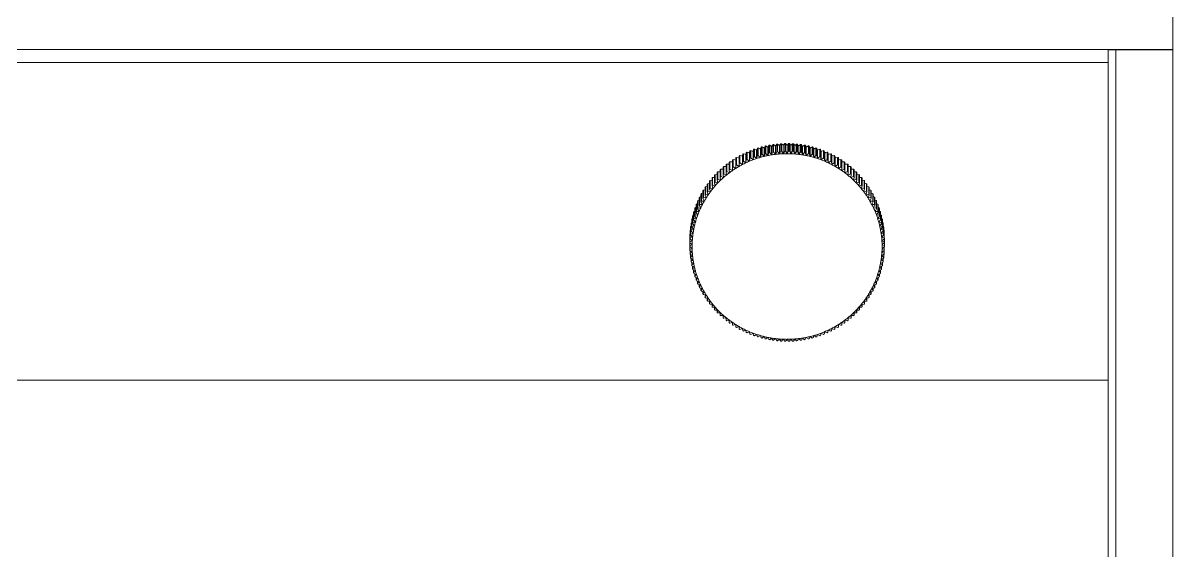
# Model space of a CAD drawing. Header units: millimetres. Extents: x 54215 to 67697, y 23496 to 56611.
# Drawn here: x 57372.22 to 57389.95, y 37571.93 to 37580.07 of the extents above; entities that cross this region are included whole.
import ezdxf

# ---------------------------------------------------------------- set-up
doc = ezdxf.new("R2010")
doc.units = ezdxf.units.MM
doc.layers.add('0 rölöve', color=7, linetype='Continuous', true_color=0xf1380e)
doc.layers.add('no3_tefriş arka ince', color=65, linetype='Continuous', lineweight=13)

# ---------------------------------------------------------------- blocks, each defined once
blk = doc.blocks.new('fimak tirimli')
at = {"layer": 'no3_tefriş arka ince', "linetype": 'Continuous', "lineweight": 0}
for p, q in [((1984.494, 4630.633), (1984.494, 4662.633)), ((1922.494, 4654.234), (1983.494, 4654.234)), ((1983.497, 4654.234), (1983.494, 4654.232)), ((1983.494, 4654.234), (1984.494, 4654.234)), ((1983.494, 4654.049), (1983.494, 4654.234)), ((1983.494, 4654.233), (1983.744, 4654.233)), ((1983.615, 4654.232), (1983.494, 4654.232)), ((1983.615, 4654.232), (1983.615, 4637.432)), ((1984.494, 4654.232), (1983.615, 4654.232)), ((1983.703, 4654.232), (1983.698, 4654.233)), ((1983.744, 4654.232), (1983.744, 4654.234)), ((1983.844, 4654.232), (1983.844, 4654.234)), ((1983.845, 4654.232), (1983.845, 4654.234)), ((1983.494, 4654.049), (1983.494, 4637.616)), ((1922.494, 4654.033), (1983.494, 4654.033)), ((1977.915, 4652.65), (1977.911, 4652.628)), ((1977.915, 4652.535), (1977.915, 4652.65)), ((1977.927, 4652.655), (1977.927, 4652.541)), ((1977.952, 4652.647), (1977.927, 4652.655)), ((1977.963, 4652.64), (1977.952, 4652.647)), ((1977.966, 4652.653), (1977.963, 4652.64)), ((1977.963, 4652.64), (1977.963, 4652.513)), ((1977.971, 4652.674), (1977.966, 4652.653)), ((1977.971, 4652.559), (1977.971, 4652.674)), ((1977.983, 4652.679), (1977.983, 4652.564)), ((1978.008, 4652.669), (1977.983, 4652.679)), ((1978.019, 4652.662), (1978.008, 4652.669)), ((1978.021, 4652.675), (1978.019, 4652.662)), ((1978.019, 4652.662), (1978.019, 4652.535)), ((1978.028, 4652.695), (1978.021, 4652.675)), ((1978.028, 4652.581), (1978.028, 4652.695)), ((1978.041, 4652.7), (1978.041, 4652.585)), ((1978.065, 4652.69), (1978.041, 4652.7)), ((1978.075, 4652.682), (1978.065, 4652.69)), ((1978.078, 4652.694), (1978.075, 4652.682)), ((1978.075, 4652.682), (1978.075, 4652.555)), ((1978.086, 4652.715), (1978.078, 4652.694)), ((1978.086, 4652.6), (1978.086, 4652.715)), ((1978.099, 4652.719), (1978.099, 4652.604)), ((1978.122, 4652.708), (1978.099, 4652.719)), ((1978.132, 4652.7), (1978.122, 4652.708)), ((1978.136, 4652.712), (1978.132, 4652.7)), ((1978.132, 4652.7), (1978.132, 4652.572)), ((1978.145, 4652.732), (1978.136, 4652.712)), ((1978.145, 4652.617), (1978.145, 4652.732)), ((1978.158, 4652.735), (1978.158, 4652.621)), ((1978.18, 4652.723), (1978.158, 4652.735)), ((1978.189, 4652.715), (1978.18, 4652.723)), ((1978.194, 4652.727), (1978.189, 4652.715)), ((1978.189, 4652.715), (1978.189, 4652.587)), ((1978.189, 4652.587), (1978.204, 4652.632)), ((1978.204, 4652.747), (1978.194, 4652.727)), ((1978.204, 4652.632), (1978.204, 4652.747)), ((1978.217, 4652.75), (1978.217, 4652.635)), ((1978.238, 4652.737), (1978.217, 4652.75)), ((1978.217, 4652.635), (1978.248, 4652.6)), ((1978.248, 4652.728), (1978.238, 4652.737)), ((1978.252, 4652.74), (1978.248, 4652.728)), ((1978.248, 4652.728), (1978.248, 4652.6)), ((1978.248, 4652.6), (1978.264, 4652.644)), ((1978.264, 4652.759), (1978.252, 4652.74)), ((1978.264, 4652.644), (1978.264, 4652.759)), ((1978.277, 4652.762), (1978.277, 4652.647)), ((1978.298, 4652.748), (1978.277, 4652.762)), ((1978.277, 4652.647), (1978.306, 4652.611)), ((1978.306, 4652.739), (1978.298, 4652.748)), ((1978.312, 4652.75), (1978.306, 4652.739)), ((1978.306, 4652.739), (1978.306, 4652.611)), ((1978.306, 4652.611), (1978.324, 4652.654)), ((1978.324, 4652.769), (1978.312, 4652.75)), ((1978.324, 4652.654), (1978.324, 4652.769)), ((1978.337, 4652.771), (1978.337, 4652.656)), ((1978.357, 4652.756), (1978.337, 4652.771)), ((1978.337, 4652.656), (1978.365, 4652.619)), ((1978.365, 4652.747), (1978.357, 4652.756)), ((1978.371, 4652.758), (1978.365, 4652.747)), ((1978.365, 4652.747), (1978.365, 4652.619)), ((1978.365, 4652.619), (1978.385, 4652.662)), ((1978.385, 4652.777), (1978.371, 4652.758)), ((1978.385, 4652.662), (1978.385, 4652.777)), ((1978.398, 4652.778), (1978.398, 4652.663)), ((1978.417, 4652.763), (1978.398, 4652.778)), ((1978.398, 4652.663), (1978.425, 4652.625)), ((1978.425, 4652.753), (1978.417, 4652.763)), ((1978.431, 4652.764), (1978.425, 4652.753)), ((1978.425, 4652.753), (1978.425, 4652.625)), ((1978.425, 4652.625), (1978.446, 4652.667)), ((1978.446, 4652.782), (1978.431, 4652.764)), ((1978.446, 4652.667), (1978.446, 4652.782)), ((1978.459, 4652.783), (1978.459, 4652.668)), ((1978.477, 4652.767), (1978.459, 4652.783)), ((1978.459, 4652.668), (1978.485, 4652.629)), ((1978.485, 4652.756), (1978.477, 4652.767)), ((1978.491, 4652.767), (1978.485, 4652.756)), ((1978.485, 4652.756), (1978.485, 4652.629)), ((1978.485, 4652.629), (1978.507, 4652.67)), ((1978.507, 4652.785), (1978.491, 4652.767)), ((1978.507, 4652.67), (1978.507, 4652.785)), ((1978.52, 4652.785), (1978.52, 4652.67)), ((1978.537, 4652.768), (1978.52, 4652.785)), ((1978.52, 4652.67), (1978.544, 4652.63)), ((1978.544, 4652.758), (1978.537, 4652.768)), ((1978.551, 4652.768), (1978.544, 4652.758)), ((1978.544, 4652.758), (1978.544, 4652.63)), ((1978.544, 4652.63), (1978.568, 4652.67)), ((1978.568, 4652.785), (1978.551, 4652.768)), ((1978.568, 4652.67), (1978.568, 4652.785)), ((1978.582, 4652.785), (1978.582, 4652.67)), ((1978.597, 4652.767), (1978.582, 4652.785)), ((1978.582, 4652.67), (1978.604, 4652.629)), ((1978.604, 4652.756), (1978.597, 4652.767)), ((1978.612, 4652.767), (1978.604, 4652.756)), ((1978.604, 4652.756), (1978.604, 4652.629)), ((1978.604, 4652.629), (1978.629, 4652.668)), ((1978.629, 4652.783), (1978.612, 4652.767)), ((1978.629, 4652.668), (1978.629, 4652.783)), ((1978.643, 4652.782), (1978.643, 4652.667)), ((1978.657, 4652.764), (1978.643, 4652.782)), ((1978.643, 4652.667), (1978.664, 4652.625)), ((1978.664, 4652.753), (1978.657, 4652.764)), ((1978.672, 4652.763), (1978.664, 4652.753)), ((1978.664, 4652.753), (1978.664, 4652.625)), ((1978.664, 4652.625), (1978.69, 4652.663)), ((1978.69, 4652.778), (1978.672, 4652.763)), ((1978.69, 4652.663), (1978.69, 4652.778)), ((1978.704, 4652.777), (1978.704, 4652.662)), ((1978.717, 4652.758), (1978.704, 4652.777)), ((1978.704, 4652.662), (1978.723, 4652.619)), ((1978.723, 4652.747), (1978.717, 4652.758)), ((1978.731, 4652.756), (1978.723, 4652.747)), ((1978.723, 4652.747), (1978.723, 4652.619)), ((1978.723, 4652.619), (1978.751, 4652.656)), ((1978.751, 4652.771), (1978.731, 4652.756)), ((1978.751, 4652.656), (1978.751, 4652.771)), ((1978.764, 4652.769), (1978.764, 4652.654)), ((1978.777, 4652.75), (1978.764, 4652.769)), ((1978.764, 4652.654), (1978.782, 4652.611)), ((1978.782, 4652.739), (1978.777, 4652.75)), ((1978.791, 4652.748), (1978.782, 4652.739)), ((1978.782, 4652.739), (1978.782, 4652.611)), ((1978.782, 4652.611), (1978.812, 4652.647)), ((1978.812, 4652.762), (1978.791, 4652.748)), ((1978.812, 4652.647), (1978.812, 4652.762)), ((1978.825, 4652.759), (1978.825, 4652.644)), ((1978.836, 4652.74), (1978.825, 4652.759)), ((1978.825, 4652.644), (1978.841, 4652.6)), ((1978.841, 4652.728), (1978.836, 4652.74)), ((1978.85, 4652.737), (1978.841, 4652.728)), ((1978.841, 4652.728), (1978.841, 4652.6)), ((1978.841, 4652.6), (1978.872, 4652.635)), ((1978.872, 4652.75), (1978.85, 4652.737)), ((1978.872, 4652.635), (1978.872, 4652.75)), ((1978.885, 4652.747), (1978.885, 4652.632)), ((1978.895, 4652.727), (1978.885, 4652.747)), ((1978.885, 4652.632), (1978.899, 4652.587)), ((1978.899, 4652.715), (1978.895, 4652.727)), ((1978.909, 4652.723), (1978.899, 4652.715)), ((1978.899, 4652.715), (1978.899, 4652.587)), ((1978.931, 4652.735), (1978.909, 4652.723)), ((1978.931, 4652.621), (1978.931, 4652.735)), ((1978.944, 4652.732), (1978.944, 4652.617)), ((1978.953, 4652.712), (1978.944, 4652.732)), ((1978.957, 4652.7), (1978.953, 4652.712)), ((1978.967, 4652.708), (1978.957, 4652.7)), ((1978.957, 4652.7), (1978.957, 4652.572)), ((1978.99, 4652.719), (1978.967, 4652.708)), ((1978.99, 4652.604), (1978.99, 4652.719)), ((1979.002, 4652.715), (1979.002, 4652.6)), ((1979.01, 4652.694), (1979.002, 4652.715)), ((1979.014, 4652.682), (1979.01, 4652.694)), ((1979.024, 4652.69), (1979.014, 4652.682)), ((1979.014, 4652.682), (1979.014, 4652.555)), ((1979.048, 4652.7), (1979.024, 4652.69)), ((1979.048, 4652.585), (1979.048, 4652.7)), ((1979.06, 4652.695), (1979.06, 4652.581)), ((1979.067, 4652.675), (1979.06, 4652.695)), ((1979.07, 4652.662), (1979.067, 4652.675)), ((1979.081, 4652.669), (1979.07, 4652.662)), ((1979.07, 4652.662), (1979.07, 4652.535)), ((1979.105, 4652.679), (1979.081, 4652.669)), ((1979.105, 4652.564), (1979.105, 4652.679)), ((1979.117, 4652.674), (1979.117, 4652.559)), ((1979.123, 4652.653), (1979.117, 4652.674)), ((1979.125, 4652.64), (1979.123, 4652.653)), ((1979.136, 4652.647), (1979.125, 4652.64)), ((1979.125, 4652.64), (1979.125, 4652.513)), ((1979.161, 4652.655), (1979.136, 4652.647)), ((1979.161, 4652.541), (1979.161, 4652.655)), ((1979.173, 4652.65), (1979.173, 4652.535)), ((1979.178, 4652.628), (1979.173, 4652.65)), ((1977.604, 4652.346), (1977.604, 4652.461)), ((1977.614, 4652.469), (1977.614, 4652.355)), ((1977.643, 4652.467), (1977.614, 4652.469)), ((1977.652, 4652.464), (1977.643, 4652.467)), ((1977.652, 4652.383), (1977.652, 4652.498)), ((1977.663, 4652.505), (1977.663, 4652.391)), ((1977.691, 4652.502), (1977.663, 4652.505)), ((1977.702, 4652.498), (1977.691, 4652.502)), ((1977.702, 4652.418), (1977.702, 4652.532)), ((1977.713, 4652.539), (1977.713, 4652.425)), ((1977.741, 4652.536), (1977.713, 4652.539)), ((1977.753, 4652.531), (1977.741, 4652.536)), ((1977.754, 4652.565), (1977.753, 4652.543)), ((1977.753, 4652.543), (1977.753, 4652.531)), ((1977.753, 4652.531), (1977.753, 4652.403)), ((1977.754, 4652.45), (1977.754, 4652.565)), ((1977.765, 4652.572), (1977.765, 4652.457)), ((1977.792, 4652.567), (1977.765, 4652.572)), ((1977.765, 4652.457), (1977.804, 4652.434)), ((1977.804, 4652.561), (1977.792, 4652.567)), ((1977.806, 4652.595), (1977.804, 4652.574)), ((1977.804, 4652.574), (1977.804, 4652.561)), ((1977.804, 4652.561), (1977.804, 4652.434)), ((1977.804, 4652.434), (1977.806, 4652.481)), ((1977.806, 4652.481), (1977.806, 4652.595)), ((1977.818, 4652.602), (1977.818, 4652.487)), ((1977.844, 4652.595), (1977.818, 4652.602)), ((1977.818, 4652.487), (1977.856, 4652.462)), ((1977.856, 4652.59), (1977.844, 4652.595)), ((1977.857, 4652.602), (1977.856, 4652.59)), ((1977.856, 4652.59), (1977.856, 4652.462)), ((1977.856, 4652.462), (1977.86, 4652.509)), ((1977.86, 4652.624), (1977.857, 4652.602)), ((1977.86, 4652.509), (1977.86, 4652.624)), ((1977.872, 4652.629), (1977.872, 4652.515)), ((1977.898, 4652.622), (1977.872, 4652.629)), ((1977.872, 4652.515), (1977.909, 4652.488)), ((1977.909, 4652.616), (1977.898, 4652.622)), ((1977.911, 4652.628), (1977.909, 4652.616)), ((1977.909, 4652.616), (1977.909, 4652.488)), ((1977.909, 4652.488), (1977.915, 4652.535)), ((1977.927, 4652.541), (1977.963, 4652.513)), ((1977.963, 4652.513), (1977.971, 4652.559)), ((1977.983, 4652.564), (1978.019, 4652.535)), ((1978.019, 4652.535), (1978.028, 4652.581)), ((1978.041, 4652.585), (1978.075, 4652.555)), ((1978.075, 4652.555), (1978.086, 4652.6)), ((1978.099, 4652.604), (1978.132, 4652.572)), ((1978.132, 4652.572), (1978.145, 4652.617)), ((1978.158, 4652.621), (1978.189, 4652.587)), ((1978.899, 4652.587), (1978.931, 4652.621)), ((1978.944, 4652.617), (1978.957, 4652.572)), ((1978.957, 4652.572), (1978.99, 4652.604)), ((1979.002, 4652.6), (1979.014, 4652.555)), ((1979.014, 4652.555), (1979.048, 4652.585)), ((1979.06, 4652.581), (1979.07, 4652.535)), ((1979.07, 4652.535), (1979.105, 4652.564)), ((1979.117, 4652.559), (1979.125, 4652.513)), ((1979.125, 4652.513), (1979.161, 4652.541)), ((1979.173, 4652.535), (1979.18, 4652.488)), ((1979.18, 4652.616), (1979.178, 4652.628)), ((1979.191, 4652.622), (1979.18, 4652.616)), ((1979.18, 4652.616), (1979.18, 4652.488)), ((1979.18, 4652.488), (1979.217, 4652.515)), ((1979.217, 4652.629), (1979.191, 4652.622)), ((1979.217, 4652.515), (1979.217, 4652.629)), ((1979.228, 4652.624), (1979.228, 4652.509)), ((1979.232, 4652.602), (1979.228, 4652.624)), ((1979.228, 4652.509), (1979.233, 4652.462)), ((1979.233, 4652.59), (1979.232, 4652.602)), ((1979.244, 4652.595), (1979.233, 4652.59)), ((1979.233, 4652.59), (1979.233, 4652.462)), ((1979.233, 4652.462), (1979.271, 4652.487)), ((1979.271, 4652.602), (1979.244, 4652.595)), ((1979.271, 4652.487), (1979.271, 4652.602)), ((1979.282, 4652.595), (1979.282, 4652.481)), ((1979.284, 4652.574), (1979.282, 4652.595)), ((1979.282, 4652.481), (1979.285, 4652.434)), ((1979.285, 4652.561), (1979.284, 4652.574)), ((1979.297, 4652.567), (1979.285, 4652.561)), ((1979.285, 4652.561), (1979.285, 4652.434)), ((1979.285, 4652.434), (1979.324, 4652.457)), ((1979.324, 4652.572), (1979.297, 4652.567)), ((1979.324, 4652.457), (1979.324, 4652.572)), ((1979.335, 4652.565), (1979.335, 4652.45)), ((1979.336, 4652.543), (1979.335, 4652.565)), ((1979.336, 4652.531), (1979.336, 4652.543)), ((1979.348, 4652.536), (1979.336, 4652.531)), ((1979.336, 4652.531), (1979.336, 4652.403)), ((1979.375, 4652.539), (1979.348, 4652.536)), ((1979.375, 4652.425), (1979.375, 4652.539)), ((1979.386, 4652.532), (1979.386, 4652.418)), ((1979.398, 4652.502), (1979.386, 4652.498)), ((1979.425, 4652.505), (1979.398, 4652.502)), ((1979.425, 4652.391), (1979.425, 4652.505)), ((1979.436, 4652.498), (1979.436, 4652.383)), ((1979.446, 4652.467), (1979.436, 4652.464)), ((1979.474, 4652.469), (1979.446, 4652.467)), ((1979.474, 4652.355), (1979.474, 4652.469)), ((1979.485, 4652.461), (1979.485, 4652.346)), ((1977.426, 4652.182), (1977.426, 4652.297)), ((1977.465, 4652.309), (1977.435, 4652.306)), ((1977.435, 4652.306), (1977.435, 4652.192)), ((1977.468, 4652.309), (1977.465, 4652.309)), ((1977.468, 4652.226), (1977.468, 4652.34)), ((1977.507, 4652.351), (1977.478, 4652.35)), ((1977.478, 4652.35), (1977.478, 4652.235)), ((1977.512, 4652.35), (1977.507, 4652.351)), ((1977.512, 4652.268), (1977.512, 4652.382)), ((1977.55, 4652.392), (1977.521, 4652.391)), ((1977.521, 4652.391), (1977.521, 4652.277)), ((1977.521, 4652.277), (1977.563, 4652.261)), ((1977.557, 4652.39), (1977.55, 4652.392)), ((1977.557, 4652.308), (1977.557, 4652.423)), ((1977.563, 4652.261), (1977.557, 4652.308)), ((1977.567, 4652.431), (1977.567, 4652.317)), ((1977.596, 4652.431), (1977.567, 4652.431)), ((1977.567, 4652.317), (1977.608, 4652.3)), ((1977.604, 4652.428), (1977.596, 4652.431)), ((1977.608, 4652.3), (1977.604, 4652.346)), ((1977.614, 4652.355), (1977.655, 4652.336)), ((1977.655, 4652.336), (1977.652, 4652.383)), ((1977.663, 4652.391), (1977.703, 4652.37)), ((1977.703, 4652.37), (1977.702, 4652.418)), ((1977.713, 4652.425), (1977.753, 4652.403)), ((1977.753, 4652.403), (1977.754, 4652.45)), ((1979.335, 4652.45), (1979.336, 4652.403)), ((1979.336, 4652.403), (1979.375, 4652.425)), ((1979.386, 4652.418), (1979.386, 4652.37)), ((1979.386, 4652.37), (1979.425, 4652.391)), ((1979.436, 4652.383), (1979.434, 4652.336)), ((1979.434, 4652.336), (1979.474, 4652.355)), ((1979.485, 4652.346), (1979.48, 4652.3)), ((1979.48, 4652.3), (1979.522, 4652.317)), ((1979.493, 4652.431), (1979.485, 4652.428)), ((1979.522, 4652.431), (1979.493, 4652.431)), ((1979.522, 4652.317), (1979.522, 4652.431)), ((1979.532, 4652.308), (1979.526, 4652.261)), ((1979.526, 4652.261), (1979.567, 4652.277)), ((1979.532, 4652.423), (1979.532, 4652.308)), ((1979.538, 4652.392), (1979.532, 4652.39)), ((1979.567, 4652.391), (1979.538, 4652.392)), ((1979.567, 4652.277), (1979.567, 4652.391)), ((1979.577, 4652.382), (1979.577, 4652.268)), ((1979.582, 4652.351), (1979.577, 4652.35)), ((1979.611, 4652.35), (1979.582, 4652.351)), ((1979.611, 4652.235), (1979.611, 4652.35)), ((1979.62, 4652.34), (1979.62, 4652.226)), ((1979.624, 4652.309), (1979.62, 4652.309)), ((1979.653, 4652.306), (1979.624, 4652.309)), ((1979.653, 4652.192), (1979.653, 4652.306)), ((1979.662, 4652.297), (1979.662, 4652.182)), ((1977.279, 4651.992), (1977.279, 4652.106)), ((1977.313, 4652.124), (1977.286, 4652.117)), ((1977.286, 4652.117), (1977.286, 4652.003)), ((1977.313, 4652.041), (1977.313, 4652.156)), ((1977.349, 4652.173), (1977.32, 4652.167)), ((1977.32, 4652.167), (1977.32, 4652.052)), ((1977.349, 4652.09), (1977.349, 4652.204)), ((1977.387, 4652.22), (1977.357, 4652.215)), ((1977.357, 4652.215), (1977.357, 4652.1)), ((1977.357, 4652.1), (1977.399, 4652.091)), ((1977.387, 4652.137), (1977.387, 4652.251)), ((1977.387, 4652.22), (1977.387, 4652.22)), ((1977.399, 4652.091), (1977.387, 4652.137)), ((1977.425, 4652.265), (1977.395, 4652.261)), ((1977.395, 4652.261), (1977.395, 4652.147)), ((1977.395, 4652.147), (1977.438, 4652.136)), ((1977.426, 4652.265), (1977.425, 4652.265)), ((1977.438, 4652.136), (1977.426, 4652.182)), ((1977.435, 4652.192), (1977.478, 4652.18)), ((1977.478, 4652.18), (1977.468, 4652.226)), ((1977.478, 4652.235), (1977.519, 4652.221)), ((1977.519, 4652.221), (1977.512, 4652.268)), ((1979.577, 4652.268), (1979.569, 4652.221)), ((1979.569, 4652.221), (1979.611, 4652.235)), ((1979.62, 4652.226), (1979.611, 4652.18)), ((1979.611, 4652.18), (1979.653, 4652.192)), ((1979.662, 4652.182), (1979.651, 4652.136)), ((1979.651, 4652.136), (1979.693, 4652.147)), ((1979.664, 4652.265), (1979.662, 4652.265)), ((1979.693, 4652.261), (1979.664, 4652.265)), ((1979.702, 4652.137), (1979.689, 4652.091)), ((1979.689, 4652.091), (1979.732, 4652.1)), ((1979.693, 4652.147), (1979.693, 4652.261)), ((1979.702, 4652.251), (1979.702, 4652.137)), ((1979.732, 4652.215), (1979.702, 4652.22)), ((1979.702, 4652.22), (1979.702, 4652.22)), ((1979.732, 4652.1), (1979.732, 4652.215)), ((1979.74, 4652.204), (1979.74, 4652.09)), ((1979.768, 4652.167), (1979.74, 4652.173)), ((1979.768, 4652.052), (1979.768, 4652.167)), ((1979.776, 4652.156), (1979.776, 4652.041)), ((1979.803, 4652.117), (1979.776, 4652.124)), ((1979.803, 4652.003), (1979.803, 4652.117)), ((1979.81, 4652.106), (1979.81, 4651.992)), ((1977.19, 4651.835), (1977.19, 4651.949)), ((1977.217, 4651.969), (1977.196, 4651.961)), ((1977.196, 4651.961), (1977.196, 4651.846)), ((1977.217, 4651.888), (1977.217, 4652.003)), ((1977.247, 4652.022), (1977.224, 4652.014)), ((1977.224, 4652.014), (1977.224, 4651.9)), ((1977.247, 4651.94), (1977.247, 4652.055)), ((1977.266, 4651.898), (1977.247, 4651.94)), ((1977.279, 4652.074), (1977.254, 4652.066)), ((1977.254, 4652.066), (1977.254, 4651.952)), ((1977.254, 4651.952), (1977.297, 4651.948)), ((1977.297, 4651.948), (1977.279, 4651.992)), ((1977.286, 4652.003), (1977.329, 4651.997)), ((1977.329, 4651.997), (1977.313, 4652.041)), ((1977.32, 4652.052), (1977.363, 4652.045)), ((1977.363, 4652.045), (1977.349, 4652.09)), ((1979.74, 4652.09), (1979.725, 4652.045)), ((1979.725, 4652.045), (1979.768, 4652.052)), ((1979.776, 4652.041), (1979.76, 4651.997)), ((1979.76, 4651.997), (1979.803, 4652.003)), ((1979.81, 4651.992), (1979.792, 4651.948)), ((1979.792, 4651.948), (1979.835, 4651.952)), ((1979.835, 4652.066), (1979.81, 4652.074)), ((1979.842, 4651.94), (1979.822, 4651.898)), ((1979.835, 4651.952), (1979.835, 4652.066)), ((1979.842, 4652.055), (1979.842, 4651.94)), ((1979.865, 4652.014), (1979.842, 4652.022)), ((1979.865, 4651.9), (1979.865, 4652.014)), ((1979.871, 4652.003), (1979.871, 4651.888)), ((1979.893, 4651.961), (1979.871, 4651.969)), ((1979.893, 4651.846), (1979.893, 4651.961)), ((1979.899, 4651.949), (1979.899, 4651.835)), ((1977.121, 4651.746), (1977.107, 4651.738)), ((1977.121, 4651.668), (1977.121, 4651.783)), ((1977.142, 4651.804), (1977.126, 4651.795)), ((1977.126, 4651.795), (1977.126, 4651.681)), ((1977.142, 4651.725), (1977.142, 4651.839)), ((1977.165, 4651.86), (1977.147, 4651.852)), ((1977.147, 4651.852), (1977.147, 4651.737)), ((1977.165, 4651.78), (1977.165, 4651.895)), ((1977.189, 4651.74), (1977.165, 4651.78)), ((1977.19, 4651.915), (1977.17, 4651.907)), ((1977.17, 4651.907), (1977.17, 4651.792)), ((1977.17, 4651.792), (1977.212, 4651.794)), ((1977.212, 4651.794), (1977.19, 4651.835)), ((1977.196, 4651.846), (1977.238, 4651.846)), ((1977.238, 4651.846), (1977.217, 4651.888)), ((1977.224, 4651.9), (1977.266, 4651.898)), ((1979.822, 4651.898), (1979.865, 4651.9)), ((1979.871, 4651.888), (1979.85, 4651.846)), ((1979.85, 4651.846), (1979.893, 4651.846)), ((1979.899, 4651.835), (1979.876, 4651.794)), ((1979.876, 4651.794), (1979.918, 4651.792)), ((1979.918, 4651.907), (1979.899, 4651.915)), ((1979.924, 4651.78), (1979.9, 4651.74)), ((1979.918, 4651.792), (1979.918, 4651.907)), ((1979.924, 4651.895), (1979.924, 4651.78)), ((1979.942, 4651.852), (1979.924, 4651.86)), ((1979.942, 4651.737), (1979.942, 4651.852)), ((1979.947, 4651.839), (1979.947, 4651.725)), ((1979.963, 4651.795), (1979.947, 4651.804)), ((1979.963, 4651.681), (1979.963, 4651.795)), ((1979.967, 4651.783), (1979.967, 4651.668)), ((1979.982, 4651.738), (1979.967, 4651.746)), ((1977.074, 4651.57), (1977.065, 4651.564)), ((1977.074, 4651.495), (1977.074, 4651.61)), ((1977.087, 4651.629), (1977.077, 4651.623)), ((1977.077, 4651.623), (1977.077, 4651.508)), ((1977.087, 4651.554), (1977.087, 4651.668)), ((1977.103, 4651.688), (1977.091, 4651.681)), ((1977.091, 4651.681), (1977.091, 4651.566)), ((1977.091, 4651.566), (1977.131, 4651.574)), ((1977.103, 4651.611), (1977.103, 4651.726)), ((1977.131, 4651.574), (1977.103, 4651.611)), ((1977.107, 4651.738), (1977.107, 4651.624)), ((1977.107, 4651.624), (1977.148, 4651.63)), ((1977.148, 4651.63), (1977.121, 4651.668)), ((1977.126, 4651.681), (1977.167, 4651.686)), ((1977.167, 4651.686), (1977.142, 4651.725)), ((1977.147, 4651.737), (1977.189, 4651.74)), ((1979.9, 4651.74), (1979.942, 4651.737)), ((1979.947, 4651.725), (1979.921, 4651.686)), ((1979.921, 4651.686), (1979.963, 4651.681)), ((1979.967, 4651.668), (1979.941, 4651.63)), ((1979.941, 4651.63), (1979.982, 4651.624)), ((1979.985, 4651.611), (1979.957, 4651.574)), ((1979.957, 4651.574), (1979.998, 4651.566)), ((1979.982, 4651.624), (1979.982, 4651.738)), ((1979.985, 4651.726), (1979.985, 4651.611)), ((1979.998, 4651.681), (1979.985, 4651.688)), ((1979.998, 4651.566), (1979.998, 4651.681)), ((1980.001, 4651.668), (1980.001, 4651.554)), ((1980.012, 4651.623), (1980.001, 4651.629)), ((1980.012, 4651.508), (1980.012, 4651.623)), ((1980.014, 4651.61), (1980.014, 4651.495)), ((1980.023, 4651.564), (1980.014, 4651.57)), ((1977.049, 4651.318), (1977.049, 4651.432)), ((1977.055, 4651.449), (1977.05, 4651.445)), ((1977.05, 4651.445), (1977.05, 4651.331)), ((1977.055, 4651.377), (1977.055, 4651.492)), ((1977.063, 4651.51), (1977.056, 4651.505)), ((1977.056, 4651.505), (1977.056, 4651.39)), ((1977.056, 4651.39), (1977.095, 4651.403)), ((1977.063, 4651.436), (1977.063, 4651.551)), ((1977.095, 4651.403), (1977.063, 4651.436)), ((1977.065, 4651.564), (1977.065, 4651.449)), ((1977.065, 4651.449), (1977.105, 4651.461)), ((1977.105, 4651.461), (1977.074, 4651.495)), ((1977.077, 4651.508), (1977.117, 4651.518)), ((1977.117, 4651.518), (1977.087, 4651.554)), ((1980.001, 4651.554), (1979.972, 4651.518)), ((1979.972, 4651.518), (1980.012, 4651.508)), ((1980.014, 4651.495), (1979.984, 4651.461)), ((1979.984, 4651.461), (1980.023, 4651.449)), ((1980.025, 4651.436), (1979.994, 4651.403)), ((1979.994, 4651.403), (1980.032, 4651.39)), ((1980.023, 4651.449), (1980.023, 4651.564)), ((1980.025, 4651.551), (1980.025, 4651.436)), ((1980.032, 4651.505), (1980.025, 4651.51)), ((1980.032, 4651.39), (1980.032, 4651.505)), ((1980.034, 4651.492), (1980.034, 4651.377)), ((1980.039, 4651.445), (1980.034, 4651.449)), ((1980.039, 4651.331), (1980.039, 4651.445)), ((1980.04, 4651.432), (1980.04, 4651.318)), ((1977.045, 4651.327), (1977.044, 4651.326)), ((1977.044, 4651.326), (1977.044, 4651.211)), ((1977.044, 4651.211), (1977.08, 4651.228)), ((1977.045, 4651.258), (1977.045, 4651.373)), ((1977.08, 4651.228), (1977.045, 4651.258)), ((1977.049, 4651.388), (1977.046, 4651.386)), ((1977.046, 4651.386), (1977.046, 4651.271)), ((1977.046, 4651.271), (1977.083, 4651.287)), ((1977.083, 4651.287), (1977.049, 4651.318)), ((1977.05, 4651.331), (1977.088, 4651.345)), ((1977.088, 4651.345), (1977.055, 4651.377)), ((1980.034, 4651.377), (1980.001, 4651.345)), ((1980.001, 4651.345), (1980.039, 4651.331)), ((1980.04, 4651.318), (1980.006, 4651.287)), ((1980.006, 4651.287), (1980.043, 4651.271)), ((1980.043, 4651.258), (1980.008, 4651.228)), ((1980.008, 4651.228), (1980.044, 4651.211)), ((1980.043, 4651.386), (1980.04, 4651.388)), ((1980.043, 4651.271), (1980.043, 4651.386)), ((1980.043, 4651.373), (1980.043, 4651.258)), ((1980.044, 4651.326), (1980.043, 4651.327)), ((1980.044, 4651.211), (1980.044, 4651.326)), ((1980.044, 4651.313), (1980.044, 4651.211)), ((1977.08, 4651.17), (1977.044, 4651.198)), ((1977.045, 4651.197), (1977.045, 4651.151)), ((1977.045, 4651.151), (1977.08, 4651.17)), ((1977.083, 4651.112), (1977.046, 4651.138)), ((1977.049, 4651.136), (1977.049, 4651.092)), ((1977.049, 4651.092), (1977.083, 4651.112)), ((1977.088, 4651.054), (1977.05, 4651.079)), ((1977.055, 4651.075), (1977.055, 4651.032)), ((1977.055, 4651.032), (1977.088, 4651.054)), ((1980.039, 4651.079), (1980.001, 4651.054)), ((1980.001, 4651.054), (1980.034, 4651.032)), ((1980.043, 4651.138), (1980.006, 4651.112)), ((1980.006, 4651.112), (1980.04, 4651.092)), ((1980.044, 4651.198), (1980.008, 4651.17)), ((1980.008, 4651.17), (1980.043, 4651.151)), ((1980.034, 4651.032), (1980.034, 4651.075)), ((1980.04, 4651.092), (1980.04, 4651.136)), ((1980.043, 4651.151), (1980.043, 4651.197)), ((1977.095, 4650.996), (1977.056, 4651.019)), ((1977.063, 4651.015), (1977.063, 4650.973)), ((1977.063, 4650.973), (1977.095, 4650.996)), ((1977.105, 4650.938), (1977.065, 4650.96)), ((1977.074, 4650.955), (1977.074, 4650.914)), ((1977.074, 4650.914), (1977.105, 4650.938)), ((1977.117, 4650.881), (1977.077, 4650.901)), ((1977.087, 4650.896), (1977.087, 4650.856)), ((1977.087, 4650.856), (1977.117, 4650.881)), ((1980.012, 4650.901), (1979.972, 4650.881)), ((1979.972, 4650.881), (1980.001, 4650.856)), ((1980.023, 4650.96), (1979.984, 4650.938)), ((1979.984, 4650.938), (1980.014, 4650.914)), ((1980.032, 4651.019), (1979.994, 4650.996)), ((1979.994, 4650.996), (1980.025, 4650.973)), ((1980.001, 4650.856), (1980.001, 4650.896)), ((1980.014, 4650.914), (1980.014, 4650.955)), ((1980.025, 4650.973), (1980.025, 4651.015)), ((1977.131, 4650.824), (1977.091, 4650.843)), ((1977.103, 4650.837), (1977.103, 4650.798)), ((1977.103, 4650.798), (1977.131, 4650.824)), ((1977.148, 4650.768), (1977.107, 4650.785)), ((1977.121, 4650.779), (1977.121, 4650.741)), ((1977.121, 4650.741), (1977.148, 4650.768)), ((1977.167, 4650.713), (1977.126, 4650.728)), ((1977.142, 4650.722), (1977.142, 4650.684)), ((1977.142, 4650.684), (1977.167, 4650.713)), ((1979.963, 4650.728), (1979.921, 4650.713)), ((1979.921, 4650.713), (1979.947, 4650.684)), ((1979.982, 4650.785), (1979.941, 4650.768)), ((1979.941, 4650.768), (1979.967, 4650.741)), ((1979.947, 4650.684), (1979.947, 4650.722)), ((1979.998, 4650.843), (1979.957, 4650.824)), ((1979.957, 4650.824), (1979.985, 4650.798)), ((1979.967, 4650.741), (1979.967, 4650.779)), ((1979.985, 4650.798), (1979.985, 4650.837)), ((1977.189, 4650.658), (1977.147, 4650.672)), ((1977.165, 4650.666), (1977.165, 4650.629)), ((1977.165, 4650.629), (1977.189, 4650.658)), ((1977.212, 4650.605), (1977.17, 4650.617)), ((1977.19, 4650.611), (1977.19, 4650.575)), ((1977.19, 4650.575), (1977.212, 4650.605)), ((1977.238, 4650.552), (1977.196, 4650.563)), ((1977.217, 4650.557), (1977.217, 4650.521)), ((1977.217, 4650.521), (1977.238, 4650.552)), ((1977.266, 4650.501), (1977.224, 4650.51)), ((1977.247, 4650.505), (1977.247, 4650.469)), ((1979.865, 4650.51), (1979.822, 4650.501)), ((1979.842, 4650.469), (1979.842, 4650.505)), ((1979.893, 4650.563), (1979.85, 4650.552)), ((1979.85, 4650.552), (1979.871, 4650.521)), ((1979.871, 4650.521), (1979.871, 4650.557)), ((1979.918, 4650.617), (1979.876, 4650.605)), ((1979.876, 4650.605), (1979.899, 4650.575)), ((1979.899, 4650.575), (1979.899, 4650.611)), ((1979.942, 4650.672), (1979.9, 4650.658)), ((1979.9, 4650.658), (1979.924, 4650.629)), ((1979.924, 4650.629), (1979.924, 4650.666)), ((1977.247, 4650.469), (1977.266, 4650.501)), ((1977.297, 4650.45), (1977.254, 4650.458)), ((1977.279, 4650.453), (1977.279, 4650.418)), ((1977.279, 4650.418), (1977.297, 4650.45)), ((1977.329, 4650.401), (1977.286, 4650.407)), ((1977.313, 4650.403), (1977.313, 4650.368)), ((1977.313, 4650.368), (1977.329, 4650.401)), ((1977.363, 4650.354), (1977.32, 4650.357)), ((1977.349, 4650.355), (1977.349, 4650.319)), ((1977.349, 4650.319), (1977.363, 4650.354)), ((1979.768, 4650.357), (1979.725, 4650.354)), ((1979.725, 4650.354), (1979.74, 4650.319)), ((1979.74, 4650.319), (1979.74, 4650.355)), ((1979.803, 4650.407), (1979.76, 4650.401)), ((1979.76, 4650.401), (1979.776, 4650.368)), ((1979.776, 4650.368), (1979.776, 4650.403)), ((1979.835, 4650.458), (1979.792, 4650.45)), ((1979.792, 4650.45), (1979.81, 4650.418)), ((1979.81, 4650.418), (1979.81, 4650.453)), ((1979.822, 4650.501), (1979.842, 4650.469)), ((1977.399, 4650.307), (1977.357, 4650.309)), ((1977.387, 4650.308), (1977.387, 4650.273)), ((1977.387, 4650.273), (1977.399, 4650.307)), ((1977.438, 4650.262), (1977.395, 4650.263)), ((1977.426, 4650.227), (1977.438, 4650.262)), ((1977.426, 4650.262), (1977.426, 4650.227)), ((1977.478, 4650.219), (1977.435, 4650.218)), ((1977.468, 4650.183), (1977.478, 4650.219)), ((1977.468, 4650.219), (1977.468, 4650.183)), ((1977.519, 4650.177), (1977.478, 4650.174)), ((1977.512, 4650.141), (1977.519, 4650.177)), ((1977.512, 4650.177), (1977.512, 4650.141)), ((1979.611, 4650.174), (1979.569, 4650.177)), ((1979.569, 4650.177), (1979.577, 4650.141)), ((1979.577, 4650.141), (1979.577, 4650.177)), ((1979.653, 4650.218), (1979.611, 4650.219)), ((1979.611, 4650.219), (1979.62, 4650.183)), ((1979.62, 4650.183), (1979.62, 4650.219)), ((1979.693, 4650.263), (1979.651, 4650.262)), ((1979.651, 4650.262), (1979.662, 4650.227)), ((1979.662, 4650.227), (1979.662, 4650.262)), ((1979.732, 4650.309), (1979.689, 4650.307)), ((1979.689, 4650.307), (1979.702, 4650.273)), ((1979.702, 4650.273), (1979.702, 4650.308)), ((1977.563, 4650.137), (1977.521, 4650.133)), ((1977.557, 4650.101), (1977.563, 4650.137)), ((1977.557, 4650.137), (1977.557, 4650.101)), ((1977.608, 4650.099), (1977.567, 4650.093)), ((1977.604, 4650.063), (1977.608, 4650.099)), ((1977.604, 4650.098), (1977.604, 4650.063)), ((1977.655, 4650.063), (1977.614, 4650.055)), ((1977.652, 4650.026), (1977.655, 4650.063)), ((1977.652, 4650.062), (1977.652, 4650.026)), ((1977.703, 4650.028), (1977.663, 4650.018)), ((1977.702, 4649.992), (1977.703, 4650.028)), ((1977.702, 4650.028), (1977.702, 4649.992)), ((1977.753, 4649.996), (1977.713, 4649.984)), ((1977.754, 4649.959), (1977.753, 4649.996)), ((1979.336, 4649.996), (1979.335, 4649.959)), ((1979.375, 4649.984), (1979.336, 4649.996)), ((1979.425, 4650.018), (1979.386, 4650.028)), ((1979.386, 4650.028), (1979.386, 4649.992)), ((1979.386, 4649.992), (1979.386, 4650.028)), ((1979.474, 4650.055), (1979.434, 4650.063)), ((1979.434, 4650.063), (1979.436, 4650.026)), ((1979.436, 4650.026), (1979.436, 4650.062)), ((1979.522, 4650.093), (1979.48, 4650.099)), ((1979.48, 4650.099), (1979.485, 4650.063)), ((1979.485, 4650.063), (1979.485, 4650.098)), ((1979.567, 4650.133), (1979.526, 4650.137)), ((1979.526, 4650.137), (1979.532, 4650.101)), ((1979.532, 4650.101), (1979.532, 4650.137)), ((1977.804, 4649.965), (1977.765, 4649.952)), ((1977.806, 4649.929), (1977.804, 4649.965)), ((1977.856, 4649.937), (1977.818, 4649.922)), ((1977.86, 4649.9), (1977.856, 4649.937)), ((1977.909, 4649.91), (1977.872, 4649.894)), ((1977.915, 4649.874), (1977.909, 4649.91)), ((1977.963, 4649.886), (1977.927, 4649.869)), ((1977.971, 4649.85), (1977.963, 4649.886)), ((1978.019, 4649.864), (1977.983, 4649.845)), ((1978.028, 4649.828), (1978.019, 4649.864)), ((1978.075, 4649.844), (1978.041, 4649.824)), ((1978.086, 4649.809), (1978.075, 4649.844)), ((1978.132, 4649.826), (1978.099, 4649.805)), ((1978.145, 4649.792), (1978.132, 4649.826)), ((1978.189, 4649.811), (1978.158, 4649.788)), ((1978.204, 4649.777), (1978.189, 4649.811)), ((1978.248, 4649.798), (1978.217, 4649.774)), ((1978.264, 4649.765), (1978.248, 4649.798)), ((1978.841, 4649.798), (1978.825, 4649.765)), ((1978.872, 4649.774), (1978.841, 4649.798)), ((1978.899, 4649.811), (1978.885, 4649.777)), ((1978.931, 4649.788), (1978.899, 4649.811)), ((1978.957, 4649.826), (1978.944, 4649.792)), ((1978.99, 4649.805), (1978.957, 4649.826)), ((1979.014, 4649.844), (1979.002, 4649.809)), ((1979.048, 4649.824), (1979.014, 4649.844)), ((1979.07, 4649.864), (1979.06, 4649.828)), ((1979.105, 4649.845), (1979.07, 4649.864)), ((1979.125, 4649.886), (1979.117, 4649.85)), ((1979.161, 4649.869), (1979.125, 4649.886)), ((1979.18, 4649.91), (1979.173, 4649.874)), ((1979.217, 4649.894), (1979.18, 4649.91)), ((1979.233, 4649.937), (1979.228, 4649.9)), ((1979.271, 4649.922), (1979.233, 4649.937)), ((1979.285, 4649.965), (1979.282, 4649.929)), ((1979.324, 4649.952), (1979.285, 4649.965)), ((1978.306, 4649.787), (1978.277, 4649.762)), ((1978.324, 4649.755), (1978.306, 4649.787)), ((1978.365, 4649.779), (1978.337, 4649.753)), ((1978.385, 4649.747), (1978.365, 4649.779)), ((1978.425, 4649.773), (1978.398, 4649.746)), ((1978.446, 4649.742), (1978.425, 4649.773)), ((1978.485, 4649.77), (1978.459, 4649.741)), ((1978.507, 4649.739), (1978.485, 4649.77)), ((1978.544, 4649.768), (1978.52, 4649.739)), ((1978.568, 4649.739), (1978.544, 4649.768)), ((1978.604, 4649.77), (1978.582, 4649.739)), ((1978.629, 4649.741), (1978.604, 4649.77)), ((1978.664, 4649.773), (1978.643, 4649.742)), ((1978.69, 4649.746), (1978.664, 4649.773)), ((1978.723, 4649.779), (1978.704, 4649.747)), ((1978.751, 4649.753), (1978.723, 4649.779)), ((1978.782, 4649.787), (1978.764, 4649.755)), ((1978.812, 4649.762), (1978.782, 4649.787)), ((1922.494, 4649.137), (1983.494, 4649.137))]:
    blk.add_line(p, q, dxfattribs=at)
for centre, radius, start, end in [((1978.511, 4651.332), 1.446, 113.7882, 114.3143), ((1978.626, 4651.049), 1.752, 111.5316, 111.9662), ((1978.595, 4651.11), 1.684, 109.2281, 109.6805), ((1978.616, 4651.022), 1.774, 106.937, 107.3666), ((1978.585, 4651.099), 1.692, 104.6449, 105.0956), ((1978.604, 4650.981), 1.811, 102.3543, 102.7756), ((1978.604, 4650.866), 1.811, 102.3543, 102.7756), ((1978.572, 4651.097), 1.691, 100.0608, 100.5121), ((1978.572, 4650.982), 1.691, 100.0608, 100.5121), ((1978.569, 4651.073), 1.714, 97.7751, 98.2205), ((1978.569, 4650.958), 1.714, 97.7751, 98.2205), ((1978.575, 4650.935), 1.851, 95.4916, 95.9041), ((1978.567, 4650.911), 1.761, 95.5065, 95.9402), ((1978.564, 4650.92), 1.866, 93.2311, 93.6403), ((1978.564, 4650.805), 1.866, 93.2311, 93.6403), ((1978.544, 4651.147), 1.483, 89.9896, 92.2972), ((1978.544, 4651.232), 1.553, 90.8814, 91.3732), ((1978.54, 4651.324), 1.346, 90.8436, 91.411), ((1978.545, 4651.146), 1.484, 87.7031, 90.0101), ((1978.544, 4651.237), 1.548, 88.6258, 89.119), ((1978.548, 4651.328), 1.342, 88.588, 89.1569), ((1978.524, 4650.92), 1.866, 86.3597, 86.7689), ((1978.524, 4650.805), 1.866, 86.3597, 86.7689), ((1978.514, 4650.943), 1.843, 84.0938, 84.508), ((1978.522, 4650.913), 1.759, 84.0583, 84.4924), ((1978.515, 4651.04), 1.747, 81.7838, 82.2207), ((1978.515, 4650.925), 1.747, 81.7838, 82.2207), ((1978.504, 4651.031), 1.758, 79.4964, 79.9306), ((1978.504, 4650.916), 1.758, 79.4964, 79.9306), ((1978.49, 4651.008), 1.783, 77.2183, 77.6462), ((1978.49, 4650.894), 1.783, 77.2183, 77.6462), ((1978.503, 4651.099), 1.692, 74.9044, 75.3551), ((1978.479, 4651.041), 1.754, 72.6348, 73.0692), ((1978.523, 4651.193), 1.595, 70.3027, 70.7801), ((1978.503, 4651.152), 1.641, 68.0191, 68.4831), ((1978.588, 4651.356), 1.42, 65.6757, 66.2113), ((1978.669, 4651.106), 1.724, 127.7177, 128.1569), ((1978.567, 4651.231), 1.562, 125.3672, 125.8523), ((1978.513, 4651.31), 1.467, 123.0308, 123.548), ((1978.624, 4651.126), 1.682, 120.7315, 121.1827), ((1978.524, 4651.179), 1.486, 120.7019, 121.2124), ((1978.539, 4651.15), 1.479, 117.5096, 119.8114), ((1978.532, 4651.281), 1.502, 118.4089, 118.9148), ((1978.432, 4651.349), 1.293, 118.368, 118.9556), ((1978.536, 4651.156), 1.472, 115.1935, 117.5077), ((1978.465, 4651.417), 1.35, 116.0705, 116.6336), ((1978.711, 4650.806), 1.904, 116.1524, 116.5517), ((1978.539, 4651.149), 1.481, 112.9001, 115.2032), ((1978.577, 4651.067), 1.611, 113.7917, 114.2639), ((1978.54, 4651.147), 1.483, 110.5946, 112.8953), ((1978.626, 4650.935), 1.752, 111.5316, 111.9662), ((1978.538, 4651.153), 1.476, 108.2962, 110.6093), ((1978.496, 4651.276), 1.386, 109.1794, 109.7292), ((1978.544, 4651.135), 1.495, 106.0116, 108.2966), ((1978.616, 4650.907), 1.774, 106.937, 107.3666), ((1978.54, 4651.149), 1.481, 103.7091, 106.0173), ((1978.585, 4650.984), 1.692, 104.6449, 105.0956), ((1978.544, 4651.134), 1.496, 101.4287, 103.7146), ((1978.544, 4651.137), 1.494, 99.1393, 101.4294), ((1978.542, 4651.15), 1.48, 96.8427, 99.1546), ((1978.544, 4651.136), 1.494, 94.5652, 96.8554), ((1978.544, 4651.141), 1.489, 92.2773, 94.5758), ((1978.545, 4651.141), 1.489, 85.4239, 87.7226), ((1978.545, 4651.137), 1.493, 83.1436, 85.4358), ((1978.547, 4651.15), 1.48, 80.8454, 83.1573), ((1978.546, 4651.14), 1.49, 78.5681, 80.8632), ((1978.545, 4651.135), 1.495, 76.2855, 78.5725), ((1978.548, 4651.15), 1.48, 73.9814, 76.2907), ((1978.503, 4650.984), 1.692, 74.9044, 75.3551), ((1978.546, 4651.14), 1.49, 71.6993, 73.9925), ((1978.479, 4650.926), 1.754, 72.6348, 73.0692), ((1978.551, 4651.154), 1.475, 69.3911, 71.7053), ((1978.608, 4651.322), 1.338, 70.2568, 70.8261), ((1978.547, 4651.144), 1.485, 67.1066, 69.4035), ((1978.503, 4651.038), 1.641, 68.0191, 68.4831), ((1978.547, 4651.145), 1.485, 64.8005, 67.0962), ((1978.529, 4651.107), 1.567, 65.7242, 66.2097), ((1978.554, 4651.158), 1.47, 62.4895, 64.8068), ((1978.58, 4651.329), 1.448, 63.3855, 63.9104), ((1978.297, 4650.645), 2.084, 63.4655, 63.8303), ((1978.549, 4651.149), 1.48, 60.191, 62.4909), ((1978.533, 4651.239), 1.549, 61.0868, 61.5771), ((1978.64, 4651.32), 1.327, 61.0457, 61.6182), ((1978.548, 4651.265), 1.52, 58.7932, 59.2926), ((1978.629, 4651.286), 1.362, 58.7642, 59.3215), ((1978.583, 4651.321), 1.453, 56.4426, 56.9645), ((1978.521, 4651.231), 1.562, 54.1477, 54.6328), ((1978.367, 4651.039), 1.809, 51.8534, 52.272), ((1978.458, 4651.352), 1.399, 136.9968, 137.536), ((1978.543, 4651.272), 1.516, 134.6777, 135.1757), ((1978.543, 4651.27), 1.517, 132.333, 132.8311), ((1978.34, 4651.376), 1.217, 132.2716, 132.8924), ((1978.497, 4651.323), 1.447, 129.9948, 130.5174), ((1978.311, 4651.427), 1.16, 129.9301, 130.5822), ((1978.524, 4651.172), 1.453, 129.091, 131.4241), ((1978.53, 4651.17), 1.497, 127.6845, 128.1901), ((1978.535, 4651.158), 1.47, 126.7726, 129.0805), ((1978.426, 4651.314), 1.32, 125.3226, 125.8968), ((1978.538, 4651.153), 1.476, 124.4549, 126.7551), ((1978.411, 4651.35), 1.282, 122.9935, 123.5852), ((1978.535, 4651.158), 1.471, 122.1273, 124.4384), ((1978.533, 4651.161), 1.467, 119.8124, 122.1319), ((1978.555, 4651.16), 1.468, 57.8675, 60.1852), ((1978.553, 4651.156), 1.472, 55.5642, 57.8732), ((1978.692, 4651.372), 1.255, 56.4014, 57.0057), ((1978.552, 4651.155), 1.474, 53.2413, 55.5454), ((1978.662, 4651.314), 1.32, 54.1032, 54.6774), ((1978.558, 4651.164), 1.463, 50.9141, 53.2328), ((1978.507, 4651.102), 1.583, 51.8235, 52.3019), ((1978.566, 4651.174), 1.45, 48.5734, 50.9115), ((1978.488, 4651.2), 1.608, 49.5087, 49.9791), ((1978.705, 4651.342), 1.271, 49.4463, 50.0414), ((1978.621, 4651.352), 1.405, 47.1404, 47.678), ((1978.804, 4651.436), 1.135, 47.0765, 47.7419), ((1978.603, 4651.33), 1.434, 44.8102, 45.3365), ((1978.69, 4651.408), 1.317, 42.4472, 43.0199), ((1978.451, 4651.343), 1.399, 146.3953, 146.9324), ((1978.558, 4651.27), 1.528, 144.0755, 144.5679), ((1978.625, 4651.214), 1.615, 141.7221, 142.1882), ((1978.625, 4651.1), 1.615, 141.7221, 142.1882), ((1978.489, 4651.322), 1.441, 139.3345, 139.8572), ((1978.538, 4651.166), 1.506, 139.3625, 139.8629), ((1978.509, 4651.186), 1.433, 138.4296, 140.787), ((1978.458, 4651.238), 1.399, 136.9968, 137.536), ((1978.516, 4651.18), 1.442, 136.0899, 138.4347), ((1978.543, 4651.157), 1.516, 134.6777, 135.1757), ((1978.516, 4651.181), 1.441, 133.748, 136.0965), ((1978.522, 4651.175), 1.449, 131.4181, 133.755), ((1978.575, 4651.183), 1.437, 46.2354, 48.5914), ((1978.577, 4651.185), 1.435, 43.9006, 46.2589), ((1978.603, 4651.215), 1.434, 44.8102, 45.3365), ((1978.57, 4651.178), 1.445, 41.5681, 43.9073), ((1978.573, 4651.18), 1.441, 39.2198, 41.5635), ((1978.69, 4651.293), 1.317, 42.4472, 43.0199), ((1978.482, 4651.222), 1.596, 40.1583, 40.6302), ((1978.433, 4651.066), 1.66, 40.1504, 40.6044), ((1978.509, 4651.25), 1.557, 37.7929, 38.2763), ((1978.509, 4651.135), 1.557, 37.7929, 38.2763), ((1978.534, 4651.272), 1.524, 35.4421, 35.9356), ((1978.832, 4651.471), 1.166, 33.0139, 33.6584), ((1978.56, 4651.282), 1.524, 153.5276, 154.0194), ((1978.434, 4651.347), 1.382, 151.1214, 151.664), ((1978.504, 4651.308), 1.462, 148.7682, 149.2819), ((1978.531, 4651.177), 1.494, 148.7604, 149.2629), ((1978.499, 4651.192), 1.42, 147.8427, 150.2128), ((1978.639, 4651.105), 1.623, 146.4466, 146.9097), ((1978.494, 4651.196), 1.414, 145.4778, 147.8592), ((1978.621, 4651.11), 1.606, 144.0724, 144.5406), ((1978.498, 4651.194), 1.419, 143.1219, 145.4977), ((1978.505, 4651.189), 1.427, 140.7742, 143.1381), ((1978.583, 4651.189), 1.427, 36.8619, 39.2258), ((1978.579, 4651.185), 1.433, 34.5138, 36.8666), ((1978.583, 4651.188), 1.429, 32.1527, 34.5103), ((1978.504, 4651.136), 1.561, 35.4632, 35.9449), ((1978.588, 4651.192), 1.422, 29.7863, 32.1531), ((1978.708, 4651.275), 1.314, 33.0359, 33.6077), ((1978.655, 4651.351), 1.379, 30.6916, 31.2359), ((1978.612, 4651.21), 1.431, 30.7149, 31.2395), ((1978.605, 4651.319), 1.439, 28.3581, 28.8795), ((1978.33, 4651.184), 1.746, 26.0118, 26.4412), ((1978.422, 4651.339), 1.374, 160.6145, 161.1586), ((1978.507, 4651.309), 1.465, 158.2491, 158.7599), ((1978.363, 4651.372), 1.308, 155.8494, 156.4219), ((1978.483, 4651.205), 1.438, 155.8858, 156.4067), ((1978.494, 4651.195), 1.415, 154.9499, 157.3228), ((1978.56, 4651.167), 1.524, 153.5276, 154.0194), ((1978.493, 4651.195), 1.414, 152.5752, 154.9512), ((1978.516, 4651.188), 1.475, 151.1508, 151.6595), ((1978.497, 4651.193), 1.418, 150.2112, 152.5818), ((1978.593, 4651.194), 1.416, 27.4191, 29.793), ((1978.592, 4651.193), 1.418, 25.0523, 27.4213), ((1978.55, 4651.175), 1.501, 28.3563, 28.8563), ((1978.602, 4651.198), 1.407, 22.668, 25.054), ((1978.33, 4651.069), 1.746, 26.0118, 26.4412), ((1978.771, 4651.392), 1.257, 23.5785, 24.174), ((1978.668, 4651.232), 1.371, 23.5924, 24.139), ((1978.48, 4651.269), 1.573, 21.2577, 21.7334), ((1978.666, 4651.339), 1.374, 18.8414, 19.3855), ((1978.422, 4651.331), 1.377, 167.7766, 168.3192), ((1978.412, 4651.336), 1.366, 165.3854, 165.9325), ((1978.386, 4651.347), 1.338, 162.9987, 163.5577), ((1978.386, 4651.233), 1.338, 162.9987, 163.5577), ((1978.489, 4651.197), 1.409, 164.4704, 166.8478), ((1978.472, 4651.208), 1.427, 160.6329, 161.1573), ((1978.483, 4651.199), 1.403, 162.0791, 164.4676), ((1978.487, 4651.202), 1.443, 158.2545, 158.7736), ((1978.492, 4651.196), 1.413, 159.7077, 162.0807), ((1978.492, 4651.196), 1.412, 157.3252, 159.7003), ((1978.599, 4651.196), 1.41, 20.3007, 22.6793), ((1978.596, 4651.196), 1.413, 17.9193, 20.2923), ((1978.608, 4651.199), 1.401, 15.5277, 17.92), ((1978.516, 4651.169), 1.535, 21.2421, 21.7298), ((1978.606, 4651.199), 1.403, 13.1472, 15.5346), ((1978.617, 4651.208), 1.427, 18.8427, 19.3671), ((1978.345, 4651.24), 1.711, 16.5033, 16.9403), ((1978.345, 4651.125), 1.711, 16.5033, 16.9403), ((1978.283, 4651.236), 1.772, 14.1302, 14.552), ((1978.666, 4651.331), 1.377, 11.6808, 12.2234), ((1978.404, 4651.325), 1.36, 174.9468, 175.4954), ((1978.501, 4651.316), 1.457, 172.57, 173.0824), ((1978.501, 4651.202), 1.457, 172.57, 173.0824), ((1978.557, 4651.306), 1.513, 170.1962, 170.6896), ((1978.557, 4651.191), 1.513, 170.1962, 170.6896), ((1978.491, 4651.202), 1.447, 167.7845, 168.3005), ((1978.311, 4651.247), 1.262, 165.3628, 165.9551), ((1978.479, 4651.199), 1.399, 171.6266, 174.0189), ((1978.48, 4651.199), 1.4, 169.2412, 171.6323), ((1978.492, 4651.197), 1.412, 166.8607, 169.2322), ((1978.613, 4651.2), 1.395, 10.7538, 13.1532), ((1978.607, 4651.199), 1.402, 8.3725, 10.7597), ((1978.614, 4651.2), 1.395, 5.975, 8.3737), ((1978.456, 4651.165), 1.593, 14.1065, 14.5757), ((1978.597, 4651.202), 1.447, 11.6995, 12.2155), ((1978.603, 4651.318), 1.442, 9.3111, 9.829), ((1978.603, 4651.203), 1.442, 9.3111, 9.829), ((1978.587, 4651.316), 1.457, 6.9176, 7.43), ((1978.587, 4651.202), 1.457, 6.9176, 7.43), ((1978.592, 4651.317), 1.452, 4.5351, 5.0488), ((1978.705, 4651.319), 1.66, 179.7753, 180.2247), ((1978.537, 4651.317), 1.493, 177.3641, 177.864), ((1978.54, 4651.202), 1.496, 177.3636, 177.8623), ((1978.433, 4651.208), 1.388, 174.9544, 175.4922), ((1978.472, 4651.2), 1.392, 176.4083, 178.811), ((1978.471, 4651.199), 1.391, 178.7974, 181.2026), ((1978.478, 4651.199), 1.398, 174.0189, 176.4121), ((1978.611, 4651.199), 1.398, 3.5879, 5.9811), ((1978.608, 4651.199), 1.401, 1.199, 3.5875), ((1978.613, 4651.199), 1.395, 358.8013, 1.1987), ((1978.56, 4651.2), 1.484, 4.5383, 5.0413), ((1978.622, 4651.319), 1.422, 2.1366, 2.6615), ((1978.619, 4651.205), 1.426, 2.1384, 2.6619), ((1978.68, 4651.319), 1.364, 359.7264, 0.2736), ((1978.705, 4651.205), 1.66, 179.7753, 180.2247), ((1978.537, 4651.207), 1.493, 182.136, 182.6359), ((1978.38, 4651.196), 1.335, 184.4972, 185.0562), ((1978.471, 4651.199), 1.391, 181.1885, 183.5927), ((1978.476, 4651.199), 1.396, 183.5865, 185.9825), ((1978.479, 4651.199), 1.399, 185.9802, 188.3729), ((1978.614, 4651.199), 1.395, 351.6268, 354.026), ((1978.612, 4651.199), 1.396, 354.0175, 356.4135), ((1978.609, 4651.199), 1.4, 356.4115, 358.8015), ((1978.623, 4651.204), 1.422, 354.9477, 355.4728), ((1978.622, 4651.204), 1.422, 357.3385, 357.8634), ((1978.68, 4651.205), 1.364, 359.7264, 0.2736), ((1978.536, 4651.212), 1.492, 186.9236, 187.4239), ((1978.557, 4651.218), 1.513, 189.3104, 189.8038), ((1978.422, 4651.193), 1.377, 191.6808, 192.2234), ((1978.485, 4651.2), 1.405, 188.3725, 190.754), ((1978.493, 4651.202), 1.414, 190.7694, 193.1376), ((1978.491, 4651.202), 1.411, 193.1542, 195.5277), ((1978.604, 4651.201), 1.405, 344.4673, 346.8509), ((1978.611, 4651.199), 1.397, 346.8484, 349.2446), ((1978.601, 4651.201), 1.408, 349.245, 351.6227), ((1978.666, 4651.193), 1.377, 347.7766, 348.3192), ((1978.603, 4651.206), 1.442, 350.171, 350.6889), ((1978.553, 4651.212), 1.492, 352.5761, 353.0764), ((1978.457, 4651.199), 1.412, 194.0764, 194.6058), ((1978.386, 4651.177), 1.338, 196.4423, 197.0013), ((1978.422, 4651.185), 1.374, 198.8414, 199.3855), ((1978.486, 4651.201), 1.407, 195.5355, 197.9178), ((1978.507, 4651.215), 1.465, 201.2401, 201.7509), ((1978.491, 4651.203), 1.411, 197.9199, 200.2955), ((1978.491, 4651.203), 1.411, 200.2965, 202.6738), ((1978.6, 4651.202), 1.409, 337.3217, 339.7026), ((1978.598, 4651.203), 1.411, 339.7045, 342.0801), ((1978.604, 4651.2), 1.404, 342.0831, 344.4692), ((1978.48, 4651.255), 1.573, 338.2666, 338.7423), ((1978.666, 4651.185), 1.374, 340.6145, 341.1586), ((1978.345, 4651.284), 1.711, 343.0597, 343.4967), ((1978.216, 4651.305), 1.841, 345.456, 345.8619), ((1978.425, 4651.179), 1.375, 203.592, 204.1366), ((1978.494, 4651.204), 1.415, 202.6772, 205.0501), ((1978.402, 4651.165), 1.348, 205.9601, 206.516), ((1978.493, 4651.204), 1.414, 205.0488, 207.4248), ((1978.434, 4651.177), 1.382, 208.336, 208.8786), ((1978.502, 4651.208), 1.424, 207.4231, 209.7839), ((1978.588, 4651.207), 1.422, 330.2119, 332.5761), ((1978.592, 4651.205), 1.418, 332.5787, 334.9477), ((1978.605, 4651.204), 1.439, 331.1205, 331.6419), ((1978.602, 4651.201), 1.407, 334.946, 337.332), ((1978.516, 4651.249), 1.538, 333.5183, 334.0056), ((1978.698, 4651.164), 1.338, 335.8438, 336.4037), ((1978.504, 4651.215), 1.462, 210.7181, 211.2318), ((1978.503, 4651.209), 1.425, 209.7912, 212.1533), ((1978.451, 4651.181), 1.399, 213.0676, 213.6047), ((1978.494, 4651.203), 1.414, 212.1408, 214.5222), ((1978.558, 4651.254), 1.528, 215.4321, 215.9245), ((1978.504, 4651.209), 1.426, 214.5083, 216.8721), ((1978.51, 4651.213), 1.433, 216.8667, 219.221), ((1978.579, 4651.213), 1.433, 320.779, 323.1333), ((1978.573, 4651.217), 1.44, 323.1394, 325.4802), ((1978.583, 4651.211), 1.429, 325.4897, 327.8473), ((1978.534, 4651.252), 1.524, 324.0644, 324.5579), ((1978.584, 4651.21), 1.427, 327.8508, 330.2097), ((1978.832, 4651.053), 1.166, 326.3416, 326.9861), ((1978.655, 4651.173), 1.379, 328.7641, 329.3084), ((1978.442, 4651.167), 1.383, 217.7888, 218.3329), ((1978.489, 4651.202), 1.441, 220.1428, 220.6655), ((1978.515, 4651.218), 1.441, 219.2195, 221.5639), ((1978.458, 4651.172), 1.399, 222.464, 223.0032), ((1978.516, 4651.219), 1.442, 221.5653, 223.9101), ((1978.543, 4651.252), 1.516, 224.8243, 225.3223), ((1978.527, 4651.229), 1.457, 223.9163, 226.2391), ((1978.526, 4651.229), 1.456, 226.2507, 228.5762), ((1978.57, 4651.22), 1.444, 311.4143, 313.7589), ((1978.566, 4651.225), 1.45, 313.7539, 316.0866), ((1978.57, 4651.221), 1.445, 316.0927, 318.4319), ((1978.603, 4651.194), 1.434, 314.6635, 315.1898), ((1978.567, 4651.224), 1.449, 318.4431, 320.7736), ((1978.69, 4651.116), 1.317, 316.9801, 317.5528), ((1978.482, 4651.302), 1.596, 319.3698, 319.8417), ((1978.676, 4651.144), 1.346, 321.6698, 322.229), ((1978.543, 4651.254), 1.517, 227.1689, 227.667), ((1978.497, 4651.201), 1.447, 229.4826, 230.0052), ((1978.527, 4651.23), 1.457, 228.5833, 230.9105), ((1978.469, 4651.162), 1.399, 231.8126, 232.3536), ((1978.529, 4651.232), 1.46, 230.9115, 233.2354), ((1978.567, 4651.292), 1.562, 234.1477, 234.6328), ((1978.528, 4651.231), 1.458, 233.2304, 235.5596), ((1978.513, 4651.214), 1.467, 236.452, 236.9692), ((1978.527, 4651.229), 1.456, 235.545, 237.8796), ((1978.543, 4651.254), 1.486, 237.8832, 240.1725), ((1978.545, 4651.255), 1.487, 299.83, 302.1173), ((1978.561, 4651.23), 1.457, 302.1199, 304.4523), ((1978.583, 4651.202), 1.453, 303.0355, 303.5574), ((1978.562, 4651.229), 1.456, 304.4402, 306.7732), ((1978.521, 4651.292), 1.562, 305.3672, 305.8523), ((1978.564, 4651.227), 1.453, 306.7591, 309.094), ((1978.583, 4651.21), 1.459, 307.6576, 308.1763), ((1978.564, 4651.227), 1.453, 309.087, 311.4192), ((1978.488, 4651.324), 1.608, 310.0209, 310.4913), ((1978.621, 4651.171), 1.405, 312.322, 312.8596), ((1978.624, 4651.398), 1.682, 238.8173, 239.2685), ((1978.544, 4651.259), 1.491, 240.1976, 242.4815), ((1978.532, 4651.243), 1.502, 241.0852, 241.5911), ((1978.545, 4651.261), 1.493, 242.5083, 244.7906), ((1978.465, 4651.107), 1.35, 243.3664, 243.9295), ((1978.537, 4651.246), 1.476, 244.7986, 247.1086), ((1978.511, 4651.192), 1.446, 245.6857, 246.2118), ((1978.542, 4651.256), 1.488, 247.1029, 249.3965), ((1978.626, 4651.474), 1.752, 248.0338, 248.4684), ((1978.545, 4651.266), 1.498, 249.4074, 251.6871), ((1978.685, 4651.667), 1.953, 250.3506, 250.7408), ((1978.547, 4651.273), 1.505, 251.7107, 253.9811), ((1978.616, 4651.502), 1.774, 252.6334, 253.063), ((1978.544, 4651.262), 1.493, 253.9926, 256.281), ((1978.544, 4651.264), 1.496, 256.2854, 258.5713), ((1978.544, 4651.262), 1.494, 258.5706, 260.8607), ((1978.546, 4651.259), 1.49, 279.1368, 281.4319), ((1978.545, 4651.264), 1.495, 281.4275, 283.7145), ((1978.545, 4651.261), 1.493, 283.7192, 286.0087), ((1978.543, 4651.267), 1.499, 286.0148, 288.2935), ((1978.479, 4651.483), 1.754, 286.9308, 287.3652), ((1978.543, 4651.265), 1.497, 288.3115, 290.5921), ((1978.44, 4651.564), 1.843, 289.2519, 289.6652), ((1978.546, 4651.259), 1.49, 290.6053, 292.8952), ((1978.503, 4651.371), 1.641, 291.5169, 291.9809), ((1978.549, 4651.25), 1.481, 292.895, 295.1978), ((1978.588, 4651.168), 1.42, 293.7887, 294.3243), ((1978.545, 4651.259), 1.491, 295.2092, 297.4945), ((1978.58, 4651.195), 1.448, 296.0896, 296.6145), ((1978.544, 4651.26), 1.492, 297.5181, 299.8001), ((1978.533, 4651.285), 1.549, 298.4229, 298.9132), ((1978.548, 4651.259), 1.52, 300.7074, 301.2068), ((1978.585, 4651.425), 1.692, 254.9044, 255.3551), ((1978.604, 4651.543), 1.811, 257.2244, 257.6457), ((1978.625, 4651.715), 1.983, 259.5211, 259.9059), ((1978.545, 4651.271), 1.503, 260.8632, 263.1395), ((1978.611, 4651.748), 2.013, 261.8126, 262.1918), ((1978.545, 4651.276), 1.508, 263.1547, 265.4247), ((1978.575, 4651.589), 1.851, 264.0959, 264.5084), ((1978.544, 4651.268), 1.499, 265.4318, 267.715), ((1978.538, 4651.184), 1.445, 266.3257, 266.8541), ((1978.545, 4651.278), 1.51, 267.7231, 269.9901), ((1978.544, 4651.292), 1.553, 268.6268, 269.1186), ((1978.544, 4651.279), 1.51, 270.0102, 272.2766), ((1978.544, 4651.287), 1.548, 270.881, 271.3742), ((1978.544, 4651.267), 1.499, 272.285, 274.5685), ((1978.55, 4651.184), 1.445, 273.1459, 273.6743), ((1978.543, 4651.275), 1.506, 274.5743, 276.8463), ((1978.514, 4651.581), 1.843, 275.492, 275.9062), ((1978.543, 4651.271), 1.503, 276.8605, 279.1368), ((1978.47, 4651.803), 2.069, 277.8133, 278.1823), ((1978.447, 4651.808), 2.078, 280.1029, 280.4701), ((1978.49, 4651.516), 1.783, 282.3538, 282.7817), ((1978.503, 4651.425), 1.692, 284.6449, 285.0956)]:
    blk.add_arc(centre, radius, start, end, dxfattribs=at)

msp = doc.modelspace()

# ---------------------------------------------------------------- block references
at = {"layer": '0 rölöve'}
msp.add_blockref('fimak tirimli', (55405.452, 32925.421), dxfattribs=at)

doc.saveas('drawing.dxf')
